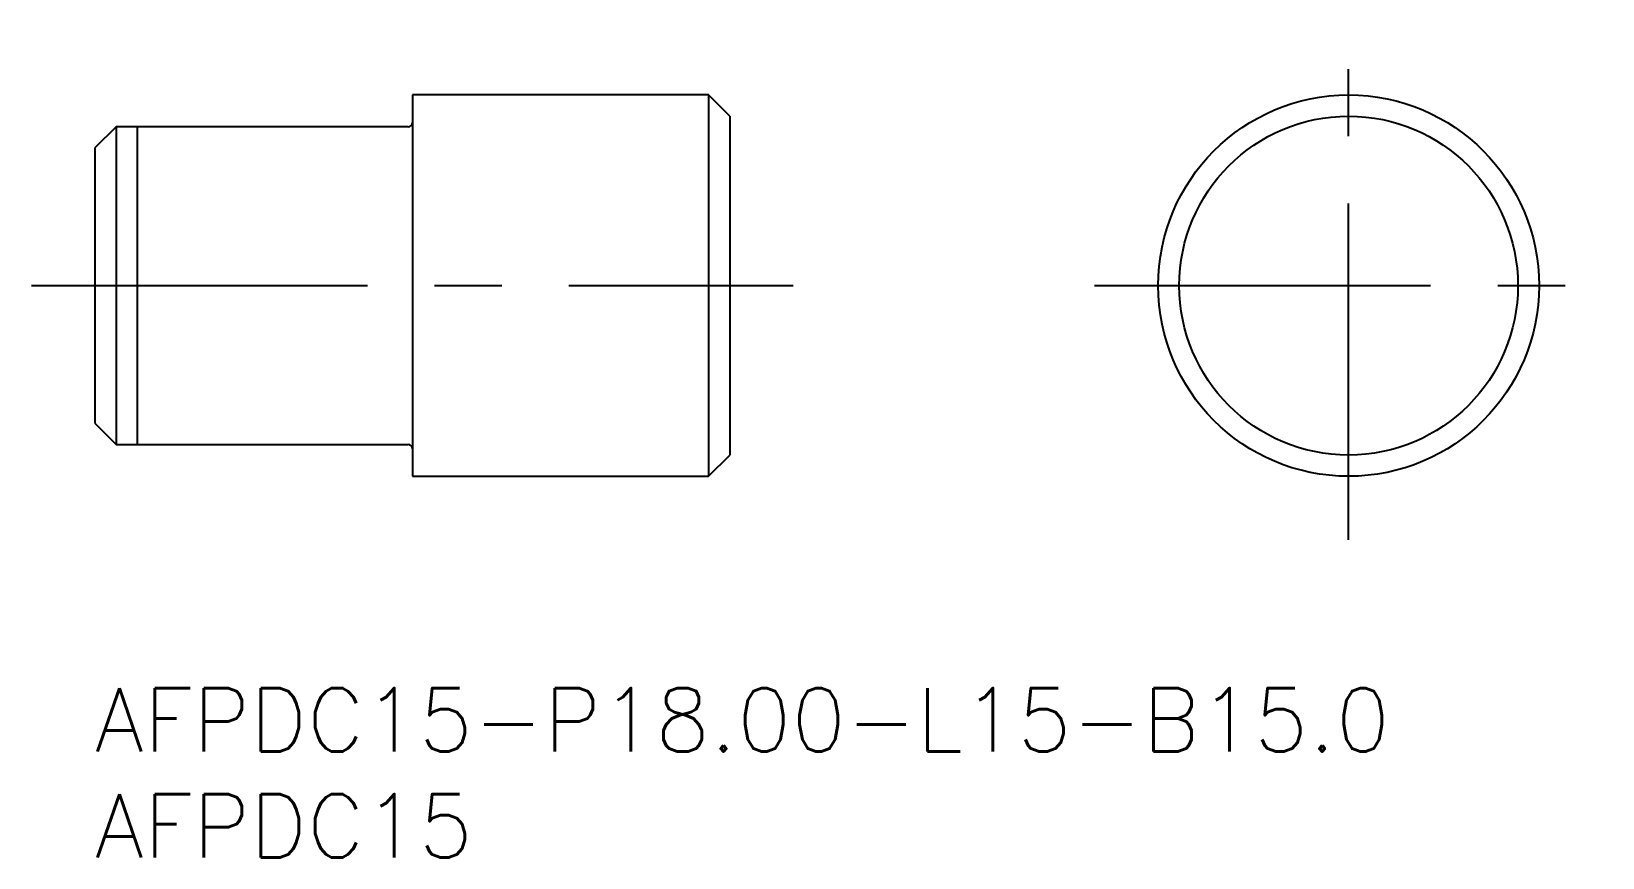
# Model space of a CAD drawing. Extents: x -3 to 71.2, y -8 to 31.
import ezdxf

# ---------------------------------------------------------------- set-up
doc = ezdxf.new("R2010")
doc.units = 0
doc.header["$LTSCALE"] = 0.5
doc.linetypes.add('CENTER', pattern=[50.8, 31.75, -6.35, 6.35, -6.35])
for name, color, linetype in [('MSM_CENTER', 1, 'CENTER'), ('MSM_CONTINUOUS', 7, 'CONTINUOUS'), ('MSM_NARROW', 5, 'CONTINUOUS'), ('MSM_PART_NUMBER', 7, 'CONTINUOUS')]:
    doc.layers.add(name, color=color, linetype=linetype)
doc.styles.get("Standard").update_dxf_attribs({"font": 'txt.shx', "height": 1, "bigfont": 'bigfont.shx'})

# ---------------------------------------------------------------- blocks, each defined once
blk = doc.blocks.new('*U13')
at = {"layer": 'MSM_PART_NUMBER'}
blk.add_text('AFPDC15-P18.00-L15-B15.0', height=3, dxfattribs=at).set_placement((0, -3))
blk = doc.blocks.new('*U14')
at = {"layer": 'MSM_PART_NUMBER'}
blk.add_text('AFPDC15', height=3, dxfattribs=at).set_placement((0, -8))

msp = doc.modelspace()

# ---------------------------------------------------------------- linework, layer by layer
at = {"layer": 'MSM_CENTER'}
for p, q in [((59.24, 7), (59.24, 31)), ((-3, 19), (33, 19)), ((47.24, 19), (71.24, 19))]:
    msp.add_line(p, q, dxfattribs=at)
at = {"layer": 'MSM_CONTINUOUS'}
for p, q in [((29, 28), (15, 28)), ((15, 28), (15, 10)), ((30, 27), (29, 28)), ((29, 28), (29, 10)), ((30, 27), (30, 11)), ((1, 26.5), (0, 25.5)), ((14.8, 26.5), (1, 26.5)), ((1, 26.5), (1, 11.5)), ((0, 25.5), (0, 12.5)), ((0, 12.5), (1, 11.5)), ((1, 11.5), (14.8, 11.5)), ((29, 10), (30, 11)), ((15, 10), (29, 10))]:
    msp.add_line(p, q, dxfattribs=at)
for radius in [9, 8]:
    msp.add_circle((59.24, 19), radius, dxfattribs=at)
for centre, start, end in [((14.8, 26.7), 270, 0), ((14.8, 11.3), 0, 90)]:
    msp.add_arc(centre, 0.2, start, end, dxfattribs=at)
at = {"layer": 'MSM_NARROW'}
msp.add_line((2, 26.5), (2, 11.5), dxfattribs=at)

# ---------------------------------------------------------------- block references
at = {"layer": 'MSM_CONTINUOUS'}
for name in ['*U13', '*U14']:
    msp.add_blockref(name, (0, 0), dxfattribs=at)

doc.saveas('drawing.dxf')
